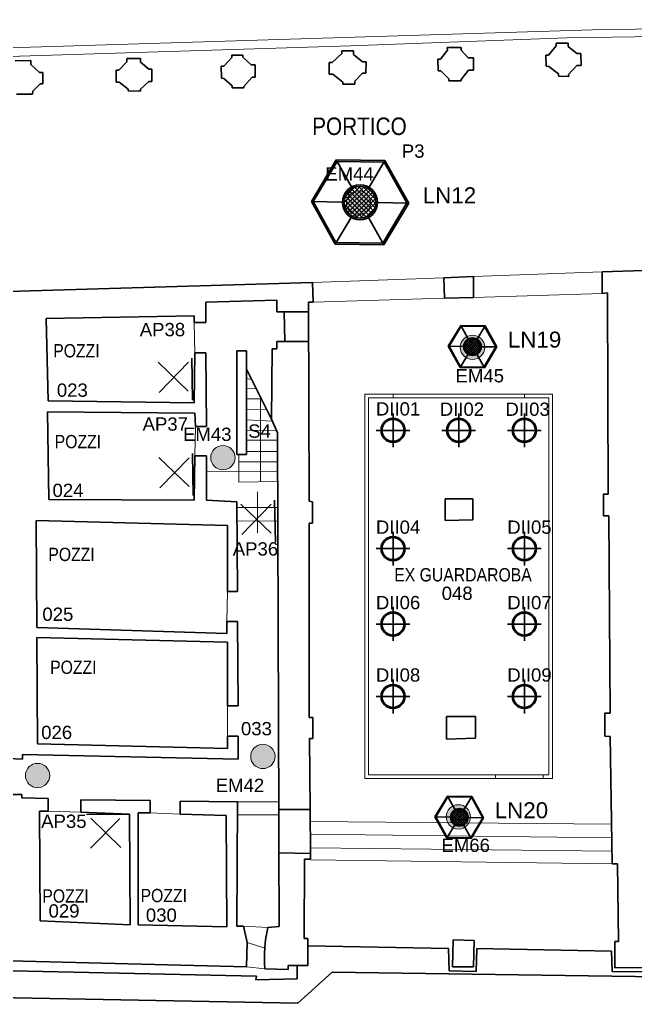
# Model space of a CAD drawing. Header units: millimetres. Extents: x 13761 to 25601, y -4513 to 9827.
# Drawn here: x 18645 to 20036, y 1987 to 4210 of the extents above; entities that cross this region are included whole.
import ezdxf
from ezdxf.enums import TextEntityAlignment as Align

# ---------------------------------------------------------------- set-up
doc = ezdxf.new("R2010")
doc.units = ezdxf.units.MM
doc.layers.add('CODICE EMERGENZE', color=190, linetype='Continuous')
doc.layers.add('CODICE LAMDADINE', color=150, linetype='Continuous')
for name, color, linetype, lineweight in [('lampade di emergenza S.E.', 3, 'Continuous', 18), ('LAMPADINE', 30, 'Continuous', 30), ('muri', 7, 'Continuous', 9), ('N. VANI', 66, 'Continuous', 9)]:
    doc.layers.add(name, color=color, linetype=linetype, lineweight=lineweight)
doc.styles.add('ducale_200', font='ARIAL.TTF', dxfattribs={"height": 1})
doc.styles.get("Standard").update_dxf_attribs({"font": 'ARIAL.TTF'})

msp = doc.modelspace()

# ---------------------------------------------------------------- hatches: boundary and pattern name
at = {"layer": 'lampade di emergenza S.E.'}
for color, points in [(6, [(19383.4, 3795.6, 1), (19438.4, 3795.6, 1)]), (6, [(19640.9, 3469.5, 1), (19695.9, 3469.5, 1)]), (5, [(19077, 3220.1, 1), (19132, 3220.1, 1)]), (5, [(19167.3, 2545, 1), (19222.3, 2545, 1)]), (5, [(18658.3, 2501.9, 1), (18713.3, 2501.9, 1)]), (6, [(19609, 2408.5, 1), (19664, 2408.5, 1)])]:
    msp.add_hatch(color=color, dxfattribs=at).paths.add_polyline_path(points)
at = {"layer": 'LAMPADINE'}
h = msp.add_hatch(color=14, dxfattribs=at)
h.paths.add_polyline_path([(19465.8, 3704.9), (19520.1, 3795.7), (19468.6, 3888.1), (19362.8, 3889.7), (19308.5, 3798.9), (19360, 3706.5)], flags=16)
h.paths.add_polyline_path([(19467.8, 3701.2), (19524.2, 3795.6), (19470.7, 3891.7), (19360.7, 3893.4), (19304.3, 3799), (19357.8, 3702.9)])
at = {"layer": 'LAMPADINE', "linetype": 'Continuous'}
h = msp.add_hatch(color=256, dxfattribs=at)
h.paths.add_polyline_path([(19453.8, 3797.3, 1), (19374.7, 3797.3, 1)])
h.paths.add_polyline_path([(19450.1, 3797.3, -1), (19378.4, 3797.3, -1)], flags=16)
at = {"layer": 'LAMPADINE'}
h = msp.add_hatch(color=14, dxfattribs=at)
h.paths.add_polyline_path([(19694.2, 3424.9), (19721.3, 3470.3), (19695.6, 3516.5), (19642.7, 3517.3), (19615.5, 3471.9), (19641.3, 3425.7)], flags=16)
h.paths.add_polyline_path([(19695.2, 3423.1), (19723.4, 3470.3), (19696.7, 3518.3), (19641.7, 3519.2), (19613.4, 3472), (19640.2, 3423.9)])
at = {"layer": 'LAMPADINE', "linetype": 'Continuous'}
h = msp.add_hatch(color=256, dxfattribs=at)
h.paths.add_polyline_path([(19688.2, 3471.1, 1), (19648.6, 3471.1, 1)])
h.paths.add_polyline_path([(19686.4, 3471.1, -1), (19650.5, 3471.1, -1)], flags=16)
at = {"layer": 'LAMPADINE'}
h = msp.add_hatch(color=256, dxfattribs=at)
edge = h.paths.add_edge_path(flags=16)
edge.add_arc((19488.9, 3281.9), 24.8, 0, 360)
edge = h.paths.add_edge_path()
edge.add_arc((19488.9, 3281.9), 27.2, 0, 360)
h = msp.add_hatch(color=256, dxfattribs=at)
edge = h.paths.add_edge_path(flags=16)
edge.add_arc((19637.2, 3281.9), 24.8, 0, 360)
edge = h.paths.add_edge_path()
edge.add_arc((19637.2, 3281.9), 27.2, 0, 360)
h = msp.add_hatch(color=256, dxfattribs=at)
edge = h.paths.add_edge_path(flags=16)
edge.add_arc((19785.6, 3281.9), 24.8, 0, 360)
edge = h.paths.add_edge_path()
edge.add_arc((19785.6, 3281.9), 27.2, 0, 360)
h = msp.add_hatch(color=256, dxfattribs=at)
edge = h.paths.add_edge_path(flags=16)
edge.add_arc((19488.9, 3014.7), 24.8, 0, 360)
edge = h.paths.add_edge_path()
edge.add_arc((19488.9, 3014.7), 27.2, 0, 360)
h = msp.add_hatch(color=256, dxfattribs=at)
edge = h.paths.add_edge_path(flags=16)
edge.add_arc((19785.6, 3014.7), 24.8, 0, 360)
edge = h.paths.add_edge_path()
edge.add_arc((19785.6, 3014.7), 27.2, 0, 360)
h = msp.add_hatch(color=256, dxfattribs=at)
edge = h.paths.add_edge_path(flags=16)
edge.add_arc((19488.9, 2844.2), 24.8, 0, 360)
edge = h.paths.add_edge_path()
edge.add_arc((19488.9, 2844.2), 27.2, 0, 360)
h = msp.add_hatch(color=256, dxfattribs=at)
edge = h.paths.add_edge_path(flags=16)
edge.add_arc((19785.6, 2844.2), 24.8, 0, 360)
edge = h.paths.add_edge_path()
edge.add_arc((19785.6, 2844.2), 27.2, 0, 360)
h = msp.add_hatch(color=256, dxfattribs=at)
edge = h.paths.add_edge_path(flags=16)
edge.add_arc((19488.9, 2680.5), 24.8, 0, 360)
edge = h.paths.add_edge_path()
edge.add_arc((19488.9, 2680.5), 27.2, 0, 360)
h = msp.add_hatch(color=256, dxfattribs=at)
edge = h.paths.add_edge_path(flags=16)
edge.add_arc((19785.6, 2680.5), 24.8, 0, 360)
edge = h.paths.add_edge_path()
edge.add_arc((19785.6, 2680.5), 27.2, 0, 360)
h = msp.add_hatch(color=14, dxfattribs=at)
h.paths.add_polyline_path([(19664.4, 2361.2), (19691.5, 2406.6), (19665.8, 2452.9), (19612.9, 2453.7), (19585.7, 2408.3), (19611.5, 2362)], flags=16)
h.paths.add_polyline_path([(19665.4, 2359.4), (19693.6, 2406.6), (19666.8, 2454.7), (19611.8, 2455.5), (19583.6, 2408.3), (19610.4, 2360.3)])
at = {"layer": 'LAMPADINE', "linetype": 'Continuous'}
h = msp.add_hatch(color=256, dxfattribs=at)
h.paths.add_polyline_path([(19658.4, 2407.5, 1), (19618.8, 2407.5, 1)])
h.paths.add_polyline_path([(19656.5, 2407.5, -1), (19620.7, 2407.5, -1)], flags=16)

# ---------------------------------------------------------------- linework, layer by layer
at = {"layer": 'lampade di emergenza S.E.', "color": 6}
for centre in [(19410.9, 3795.6), (19668.4, 3469.5), (19636.5, 2408.5)]:
    msp.add_circle(centre, 27.5, dxfattribs=at)
at = {"layer": 'lampade di emergenza S.E.', "color": 5}
for centre in [(19104.5, 3220.1), (19194.8, 2545), (18685.8, 2501.9)]:
    msp.add_circle(centre, 27.5, dxfattribs=at)
at = {"layer": 'LAMPADINE', "color": 14}
for p, q in [((19360.7, 3893.4), (19304.3, 3799)), ((19360.7, 3893.4), (19395, 3831.9)), ((19470.7, 3891.7), (19360.7, 3893.4)), ((19470.7, 3891.7), (19434.6, 3831.3)), ((19524.2, 3795.6), (19470.7, 3891.7)), ((19362.8, 3889.7), (19308.5, 3798.9)), ((19468.6, 3888.1), (19362.8, 3889.7)), ((19520.1, 3795.7), (19468.6, 3888.1)), ((19304.3, 3799), (19374.7, 3797.9)), ((19304.3, 3799), (19357.8, 3702.9)), ((19308.5, 3798.9), (19360, 3706.5)), ((19453.8, 3796.7), (19524.2, 3795.6)), ((19465.8, 3704.9), (19520.1, 3795.7)), ((19467.8, 3701.2), (19524.2, 3795.6)), ((19394, 3763.3), (19357.8, 3702.9)), ((19433.5, 3762.7), (19467.8, 3701.2)), ((19357.8, 3702.9), (19467.8, 3701.2)), ((19360, 3706.5), (19465.8, 3704.9)), ((19641.7, 3519.2), (19613.4, 3472)), ((19642.7, 3517.3), (19615.5, 3471.9)), ((19641.7, 3519.2), (19658.8, 3488.4)), ((19696.7, 3518.3), (19641.7, 3519.2)), ((19695.6, 3516.5), (19642.7, 3517.3)), ((19696.7, 3518.3), (19678.6, 3488.1)), ((19721.3, 3470.3), (19695.6, 3516.5)), ((19723.4, 3470.3), (19696.7, 3518.3)), ((19613.4, 3472), (19648.6, 3471.4)), ((19613.4, 3472), (19640.2, 3423.9)), ((19615.5, 3471.9), (19641.3, 3425.7)), ((19688.2, 3470.8), (19723.4, 3470.3)), ((19694.2, 3424.9), (19721.3, 3470.3)), ((19695.2, 3423.1), (19723.4, 3470.3)), ((19658.3, 3454.1), (19640.2, 3423.9)), ((19678.1, 3453.8), (19695.2, 3423.1)), ((19640.2, 3423.9), (19695.2, 3423.1)), ((19641.3, 3425.7), (19694.2, 3424.9)), ((19611.8, 2455.5), (19583.6, 2408.3)), ((19612.9, 2453.7), (19585.7, 2408.3)), ((19611.8, 2455.5), (19629, 2424.7)), ((19666.8, 2454.7), (19611.8, 2455.5)), ((19665.8, 2452.9), (19612.9, 2453.7)), ((19666.8, 2454.7), (19648.8, 2424.4)), ((19691.5, 2406.6), (19665.8, 2452.9)), ((19693.6, 2406.6), (19666.8, 2454.7)), ((19583.6, 2408.3), (19618.8, 2407.8)), ((19583.6, 2408.3), (19610.4, 2360.3)), ((19585.7, 2408.3), (19611.5, 2362)), ((19658.4, 2407.2), (19693.6, 2406.6)), ((19664.4, 2361.2), (19691.5, 2406.6)), ((19665.4, 2359.4), (19693.6, 2406.6)), ((19628.4, 2390.5), (19610.4, 2360.3)), ((19648.2, 2390.2), (19665.4, 2359.4)), ((19610.4, 2360.3), (19665.4, 2359.4)), ((19611.5, 2362), (19664.4, 2361.2))]:
    msp.add_line(p, q, dxfattribs=at)
at = {"layer": 'LAMPADINE', "linetype": 'Continuous'}
for p, q in [((19378.4, 3797.1), (19414.5, 3833.2)), ((19379.6, 3788), (19423.5, 3831.9)), ((19380.6, 3809.5), (19402.1, 3831)), ((19382.5, 3780.7), (19430.9, 3829.1)), ((19386.6, 3774.5), (19437.1, 3825)), ((19444.7, 3778.3), (19395.3, 3827.7)), ((19448.1, 3785.3), (19402.2, 3831.1)), ((19449.9, 3793.6), (19410.6, 3833)), ((19449.4, 3804.4), (19421.4, 3832.4)), ((19420.1, 3761.9), (19378.9, 3803.1)), ((19428.1, 3764.2), (19381.2, 3811.1)), ((19434.7, 3767.8), (19384.8, 3817.7)), ((19440.2, 3772.6), (19389.5, 3823.3)), ((19391.8, 3769.4), (19442.2, 3819.8)), ((19398, 3765.3), (19446.2, 3813.6)), ((19405.5, 3762.5), (19449, 3806.1)), ((19410, 3761.7), (19378.7, 3793)), ((19414.6, 3761.4), (19450.1, 3796.9)), ((19427.4, 3763.9), (19447.7, 3784.2)), ((19393.1, 3768.4), (19385.4, 3776.1)), ((19650.5, 3471), (19668.5, 3489)), ((19666.3, 3453.3), (19650.6, 3469)), ((19671.3, 3453.4), (19650.7, 3474)), ((19651.1, 3466.5), (19673.1, 3488.4)), ((19651.6, 3477.2), (19662.3, 3488)), ((19675.3, 3454.6), (19651.9, 3478)), ((19652.5, 3462.8), (19676.8, 3487)), ((19678.6, 3456.4), (19653.7, 3481.3)), ((19654.6, 3459.7), (19679.8, 3485)), ((19681.4, 3458.7), (19656.1, 3484.1)), ((19657.2, 3457.2), (19682.4, 3482.4)), ((19683.7, 3461.6), (19659, 3486.3)), ((19660.3, 3455.1), (19684.4, 3479.3)), ((19685.3, 3465.1), (19662.4, 3488)), ((19664, 3453.7), (19685.8, 3475.5)), ((19686.3, 3469.3), (19666.6, 3489)), ((19668.6, 3453.2), (19686.4, 3470.9)), ((19686, 3474.7), (19672, 3488.7)), ((19657.8, 3456.7), (19654, 3460.5)), ((19675, 3454.4), (19685.1, 3464.6)), ((19620.7, 2407.4), (19638.7, 2425.4)), ((19621.3, 2402.8), (19643.2, 2424.8)), ((19621.7, 2413.6), (19632.5, 2424.3)), ((19622.7, 2399.1), (19646.9, 2423.3)), ((19655.5, 2401.4), (19632.6, 2424.3)), ((19656.4, 2405.6), (19636.8, 2425.3)), ((19656.2, 2411), (19642.2, 2425)), ((19636.5, 2389.7), (19620.8, 2405.3)), ((19641.5, 2389.8), (19620.9, 2410.4)), ((19645.5, 2390.9), (19622, 2414.3)), ((19648.8, 2392.7), (19623.9, 2417.7)), ((19624.8, 2396), (19650, 2421.3)), ((19651.6, 2395.1), (19626.2, 2420.4)), ((19627.3, 2393.5), (19652.6, 2418.7)), ((19653.8, 2398), (19629.1, 2422.7)), ((19630.5, 2391.5), (19654.6, 2415.6)), ((19634.2, 2390.1), (19656, 2411.9)), ((19638.8, 2389.5), (19656.5, 2407.3)), ((19645.2, 2390.8), (19655.3, 2400.9)), ((19628, 2393), (19624.1, 2396.8))]:
    msp.add_line(p, q, dxfattribs=at)
at = {"layer": 'LAMPADINE'}
for p, q in [((19026.4, 3370.4), (18958.1, 3436.2)), ((18960.8, 3367.3), (19026.6, 3435.7)), ((19036.1, 3350.4), (19034.3, 3445.3)), ((19488.9, 3320), (19488.9, 3243.8)), ((19637.2, 3320), (19637.2, 3243.8)), ((19785.6, 3320), (19785.6, 3243.8)), ((19527, 3281.9), (19450.8, 3281.9)), ((19675.3, 3281.9), (19599.1, 3281.9)), ((19823.7, 3281.9), (19747.5, 3281.9)), ((19037.7, 3134.9), (19035.9, 3229.7)), ((19028, 3154.9), (18959.7, 3220.6)), ((18962.4, 3151.8), (19028.2, 3220.1)), ((19213.3, 3049.6), (19144.9, 3115.4)), ((19147.6, 3046.5), (19213.4, 3114.8)), ((19223, 3029.6), (19221.1, 3124.5)), ((19488.9, 3052.8), (19488.9, 2976.6)), ((19785.6, 3052.8), (19785.6, 2976.6)), ((19527, 3014.7), (19450.8, 3014.7)), ((19823.7, 3014.7), (19747.5, 3014.7)), ((19488.9, 2882.2), (19488.9, 2806.1)), ((19785.6, 2882.2), (19785.6, 2806.1)), ((19527, 2844.2), (19450.8, 2844.2)), ((19823.7, 2844.2), (19747.5, 2844.2)), ((19488.9, 2718.6), (19488.9, 2642.4)), ((19785.6, 2718.6), (19785.6, 2642.4)), ((19527, 2680.5), (19450.8, 2680.5)), ((19823.7, 2680.5), (19747.5, 2680.5)), ((18891.6, 2414.6), (18796.7, 2413.6)), ((18871.5, 2405.1), (18805.2, 2337.4)), ((18874.1, 2339.5), (18806.3, 2405.8))]:
    msp.add_line(p, q, dxfattribs=at)
at = {"layer": 'LAMPADINE', "linetype": 'Continuous'}
for centre, radius in [((19414.3, 3797.3), 39.6), ((19414.3, 3797.3), 35.9), ((19668.4, 3471.1), 19.8), ((19668.4, 3471.1), 17.9), ((19638.6, 2407.5), 19.8), ((19638.6, 2407.5), 17.9)]:
    msp.add_circle(centre, radius, dxfattribs=at)
at = {"layer": 'LAMPADINE'}
for centre, radius in [((19488.9, 3281.9), 27.2), ((19488.9, 3281.9), 24.8), ((19637.2, 3281.9), 27.2), ((19637.2, 3281.9), 24.8), ((19785.6, 3281.9), 27.2), ((19785.6, 3281.9), 24.8), ((19488.9, 3014.7), 27.2), ((19488.9, 3014.7), 24.8), ((19785.6, 3014.7), 27.2), ((19785.6, 3014.7), 24.8), ((19488.9, 2844.2), 27.2), ((19488.9, 2844.2), 24.8), ((19785.6, 2844.2), 27.2), ((19785.6, 2844.2), 24.8), ((19488.9, 2680.5), 27.2), ((19488.9, 2680.5), 24.8), ((19785.6, 2680.5), 27.2), ((19785.6, 2680.5), 24.8)]:
    msp.add_circle(centre, radius, dxfattribs=at)
at = {"layer": 'muri'}
for p, q in [((19939.7, 4187.1), (21343.2, 4210)), ((16720.6, 4087.8), (19939.7, 4187.1)), ((21068.8, 4187.2), (19881.7, 4168.8)), ((19881.7, 4168.8), (19392.8, 4150.5)), ((19392.8, 4150.5), (16702.3, 4066.5)), ((19307.2, 3615.7), (19603.6, 3626.4)), ((19670.8, 3629.5), (19961.1, 3640.2)), ((19605.1, 3580.6), (19308.7, 3571.4)), ((19670.8, 3582.1), (19961.1, 3591.3)), ((19039.8, 3525.6), (19041.4, 3456.8)), ((19169, 3397.1), (19157.5, 3398.8)), ((19179.7, 3375.8), (19157.5, 3377.4)), ((19488.9, 3363.7), (19425.5, 3363.7)), ((19425.5, 3363.7), (19425.5, 2495.2)), ((19488.9, 3363.7), (19785.6, 3363.7)), ((19488.9, 3363.7), (19488.9, 3355.7)), ((19785.6, 3363.7), (19785.6, 3355.7)), ((19848.9, 3363.7), (19785.6, 3363.7)), ((19848.9, 2495.2), (19848.9, 3363.7)), ((19191.1, 3352.9), (19157.5, 3352.9)), ((19488.9, 3355.7), (19433.5, 3355.7)), ((19433.5, 3355.7), (19433.5, 2503.2)), ((19488.9, 3355.7), (19785.6, 3355.7)), ((19840.9, 3355.7), (19785.6, 3355.7)), ((19840.9, 2503.2), (19840.9, 3355.7)), ((19202.6, 3330), (19157.5, 3328.5)), ((19042.9, 3290.3), (19041.4, 3224.6)), ((19216.1, 3302.5), (19157.5, 3305.6)), ((19225.7, 3281.2), (19157.5, 3282.7)), ((19227.8, 3259.7), (19157.5, 3259.7)), ((19140.7, 3227.7), (19140.7, 3165)), ((19227.9, 3233.8), (19157.5, 3233.8)), ((19228, 3210.9), (19140.7, 3210.9)), ((19228.1, 3189.5), (19067.3, 3187.9)), ((19140.7, 3165), (19228.1, 3166.6)), ((19136.2, 3107.5), (19228.3, 3107.8)), ((19136.4, 3076.9), (19228.4, 3077.2)), ((19114.7, 2917.5), (19113.2, 2850.3)), ((19114.7, 2659.3), (19114.7, 2590.6)), ((19425.5, 2495.2), (19720.5, 2495.2)), ((19433.5, 2503.2), (19720.5, 2503.2)), ((19720.5, 2503.2), (19827.8, 2503.2)), ((19720.5, 2503.2), (19720.5, 2495.2)), ((19720.5, 2495.2), (19827.8, 2495.2)), ((19827.8, 2503.2), (19827.8, 2495.2)), ((19827.8, 2503.2), (19840.9, 2503.2)), ((19827.8, 2495.2), (19848.9, 2495.2)), ((19137.6, 2442.4), (19230.6, 2442.7)), ((18709.8, 2421), (18783.2, 2419.4)), ((19007.7, 2414.9), (18940.5, 2417.9)), ((19137.5, 2413.1), (19230.7, 2413.4)), ((19982.5, 2391.9), (19301.9, 2398.1)), ((19983.1, 2361.4), (19302.1, 2369)), ((19983.6, 2330.8), (19302.4, 2338.5)), ((19984, 2302.6), (19302.6, 2311)), ((19151.4, 2161.2), (19206.4, 2158.2)), ((19199, 2111.9), (19159, 2124.6)), ((19157.5, 2069.6), (19199.5, 2065))]:
    msp.add_line(p, q, dxfattribs=at)
at = {"layer": 'muri', "linetype": 'ByBlock', "lineweight": 30}
for p, q in [((19884.7, 4157.1), (19857.2, 4157.1)), ((19857.2, 4157.1), (19857.2, 4151)), ((19884.7, 4149.5), (19884.7, 4157.1)), ((19399.4, 4139.3), (19372.9, 4139.3)), ((19372.9, 4139.3), (19372.9, 4133.7)), ((19399.4, 4131.6), (19399.4, 4139.3)), ((19611.8, 4140.8), (19596, 4120.9)), ((19642.8, 4147.4), (19611.2, 4147.4)), ((19611.2, 4147.4), (19611.8, 4140.8)), ((19642.8, 4140.8), (19642.8, 4147.4)), ((19658.6, 4123.5), (19642.8, 4140.8)), ((19857.2, 4151), (19840.4, 4130.1)), ((19904.1, 4133.7), (19884.7, 4149.5)), ((18670.6, 4117.4), (18635.5, 4116.9)), ((18670.6, 4108.7), (18670.6, 4117.4)), ((18887.6, 4114.8), (18869.7, 4096)), ((18918.1, 4122.5), (18887.6, 4122.5)), ((18887.6, 4122.5), (18887.6, 4114.8)), ((18918.1, 4114.3), (18918.1, 4122.5)), ((18937, 4098.5), (18918.1, 4114.3)), ((19124.4, 4124.5), (19106.5, 4105.1)), ((19149.3, 4130.1), (19124.4, 4130.1)), ((19124.4, 4130.1), (19124.4, 4124.5)), ((19149.3, 4125), (19149.3, 4130.1)), ((19168.2, 4108.2), (19149.3, 4125)), ((19351.5, 4113.3), (19344.4, 4113.3)), ((19344.4, 4113.3), (19344.4, 4086.8)), ((19372.9, 4133.7), (19351.5, 4113.3)), ((19419.8, 4114.8), (19399.4, 4131.6)), ((19427.9, 4114.8), (19419.8, 4114.8)), ((19427.4, 4088.8), (19427.9, 4114.8)), ((19596, 4120.9), (19590.4, 4120.9)), ((19590.4, 4120.9), (19590.9, 4094.4)), ((19670.3, 4123.5), (19658.6, 4123.5)), ((19670.8, 4096), (19670.3, 4123.5)), ((19840.4, 4130.1), (19834.3, 4130.1)), ((19834.3, 4130.1), (19834.8, 4104.6)), ((19913.2, 4133.7), (19904.1, 4133.7)), ((19913.8, 4106.7), (19913.2, 4133.7)), ((18690.5, 4090.9), (18670.6, 4108.7)), ((18697.6, 4090.9), (18690.5, 4090.9)), ((18698.1, 4064.9), (18697.6, 4090.9)), ((18869.7, 4096), (18863.1, 4096)), ((18863.1, 4096), (18863.1, 4068.5)), ((18943.6, 4098.5), (18937, 4098.5)), ((18943.6, 4070.5), (18943.6, 4098.5)), ((19106.5, 4105.1), (19100.9, 4105.1)), ((19100.9, 4105.1), (19101.5, 4077.6)), ((19177.3, 4108.2), (19168.2, 4108.2)), ((19177.3, 4079.7), (19177.3, 4108.2)), ((19590.9, 4094.4), (19596.5, 4094.4)), ((19596.5, 4094.4), (19615.3, 4076.1)), ((19642.8, 4075.1), (19659.1, 4096)), ((19659.1, 4096), (19670.8, 4096)), ((19834.8, 4104.6), (19840.9, 4104.1)), ((19840.9, 4104.1), (19862.3, 4087.8)), ((19885.2, 4086.3), (19904.1, 4106.7)), ((19904.1, 4106.7), (19913.8, 4106.7)), ((18863.1, 4068.5), (18870.2, 4068.5)), ((18870.2, 4068.5), (18890.6, 4052.7)), ((18918.6, 4053.2), (18937, 4070.5)), ((18937, 4070.5), (18943.6, 4070.5)), ((19101.5, 4077.6), (19106.5, 4077.1)), ((19106.5, 4077.1), (19125.4, 4060.8)), ((19151.9, 4059.3), (19170.7, 4079.7)), ((19170.7, 4079.7), (19177.3, 4079.7)), ((19344.4, 4086.8), (19352.5, 4086.8)), ((19352.5, 4086.8), (19375.4, 4069)), ((19375.4, 4069), (19375.4, 4063.9)), ((19402.4, 4071), (19419.8, 4088.8)), ((19402.4, 4063.9), (19402.4, 4071)), ((19419.8, 4088.8), (19427.4, 4088.8)), ((19615.3, 4076.1), (19615.3, 4071.5)), ((19615.3, 4071.5), (19642.8, 4071.5)), ((19642.8, 4071.5), (19642.8, 4075.1)), ((19862.3, 4087.8), (19862.8, 4082.2)), ((19862.8, 4082.2), (19885.7, 4081.7)), ((19885.7, 4081.7), (19885.2, 4086.3)), ((18674.7, 4041.5), (18675.2, 4048.1)), ((18675.2, 4048.1), (18691.5, 4064.9)), ((18691.5, 4064.9), (18698.1, 4064.9)), ((18890.6, 4052.7), (18890.6, 4049.1)), ((18890.6, 4049.1), (18918.6, 4048.6)), ((18918.6, 4048.6), (18918.6, 4053.2)), ((19125.4, 4060.8), (19125.4, 4055.7)), ((19125.4, 4055.7), (19151.9, 4055.7)), ((19151.9, 4055.7), (19151.9, 4059.3)), ((19375.4, 4063.9), (19402.4, 4063.9)), ((18638, 4041.5), (18674.7, 4041.5)), ((19670.8, 3629.5), (19603.6, 3626.4)), ((19603.6, 3626.4), (19605.1, 3580.6)), ((19670.8, 3582.1), (19670.8, 3629.5)), ((19961.1, 3640.2), (20055.8, 3643.2)), ((19961.1, 3591.3), (19961.1, 3640.2)), ((18566.2, 3594.3), (19307.2, 3615.7)), ((19307.2, 3615.7), (19308.7, 3571.4)), ((19605.1, 3580.6), (19670.8, 3582.1)), ((19973.3, 3592.8), (19961.1, 3591.3)), ((19974.9, 3137.5), (19973.3, 3592.8)), ((19226.2, 3576), (19065.8, 3571.4)), ((19065.8, 3571.4), (19065.8, 3525.6)), ((19226.2, 3550), (19226.2, 3576)), ((19298, 3571.4), (19299.6, 3122.2)), ((19308.7, 3571.4), (19298, 3571.4)), ((19039.8, 3540.9), (18705.2, 3534.8)), ((18705.2, 3534.8), (18709.8, 3348.4)), ((19039.8, 3525.6), (19039.8, 3540.9)), ((19298.1, 3550), (19226.2, 3550)), ((19244.6, 3482.8), (19243, 3550)), ((19065.8, 3525.6), (19039.8, 3525.6)), ((19226.2, 3482.8), (19298.3, 3482.8)), ((19226.2, 3466), (19226.2, 3482.8)), ((19039.8, 3343.8), (19041.4, 3456.8)), ((19041.4, 3456.8), (19065.8, 3456.8)), ((19065.8, 3456.8), (19067.3, 3290.3)), ((19136.1, 3227.7), (19136.1, 3461.4)), ((19136.1, 3461.4), (19157.5, 3461.4)), ((19157.5, 3461.4), (19157.5, 3227.7)), ((19214, 3307.1), (19215.5, 3466)), ((19215.5, 3466), (19226.2, 3466)), ((19214, 3307.1), (19157.5, 3420.2)), ((18709.8, 3348.4), (19039.8, 3343.8)), ((18708.3, 3323.9), (18711.4, 3125.3)), ((19041.4, 3320.9), (18708.3, 3323.9)), ((19042.9, 3290.3), (19041.4, 3320.9)), ((19067.3, 3290.3), (19042.9, 3290.3)), ((19227.8, 3276.6), (19214, 3307.1)), ((19230.7, 2411), (19227.8, 3276.6)), ((19039.8, 3123.8), (19041.4, 3224.6)), ((19041.4, 3224.6), (19067.3, 3224.6)), ((19067.3, 3224.6), (19067.3, 3123.8)), ((19157.5, 3227.7), (19136.1, 3227.7)), ((19964.2, 3088.6), (19964.2, 3137.5)), ((19964.2, 3137.5), (19974.9, 3137.5)), ((18711.4, 3125.3), (19039.8, 3123.8)), ((19067.3, 3123.8), (19136.1, 3120.7)), ((19136.1, 3120.7), (19137.6, 2917.5)), ((19299.6, 3122.2), (19307.2, 3120.7)), ((19307.2, 3120.7), (19307.2, 3071.8)), ((19669.3, 3126.8), (19606.7, 3126.8)), ((19606.7, 3126.8), (19606.7, 3077.9)), ((19669.3, 3079.5), (19669.3, 3126.8)), ((18682.3, 3077.9), (18683.8, 2836.5)), ((19114.7, 3067.2), (18682.3, 3077.9)), ((19299.6, 3071.8), (19299.6, 2633.3)), ((19307.2, 3071.8), (19299.6, 3071.8)), ((19606.7, 3077.9), (19669.3, 3079.5)), ((19976.7, 3088.6), (19964.2, 3088.6)), ((19979.4, 2642.5), (19976.7, 3088.6)), ((19114.7, 2917.5), (19114.7, 3067.2)), ((19137.6, 2917.5), (19114.7, 2917.5)), ((19113.2, 2850.3), (19137.6, 2850.3)), ((19113.2, 2822.8), (19113.2, 2850.3)), ((19137.6, 2850.3), (19139.1, 2659.3)), ((18683.8, 2836.5), (19113.2, 2822.8)), ((18683.8, 2813.6), (18685.4, 2573.8)), ((19114.7, 2802.9), (18683.8, 2813.6)), ((19114.7, 2659.3), (19114.7, 2802.9)), ((19139.1, 2659.3), (19114.7, 2659.3)), ((19299.6, 2633.3), (19308, 2633.3)), ((19308, 2633.3), (19308, 2585.2)), ((19675.4, 2634.9), (19609.7, 2634.9)), ((19609.7, 2634.9), (19609.7, 2584.4)), ((19675.4, 2586), (19675.4, 2634.9)), ((19967.2, 2590.6), (19967.2, 2642.5)), ((19967.2, 2642.5), (19979.4, 2642.5)), ((19114.7, 2590.6), (19139.1, 2590.6)), ((19114.7, 2563.1), (19114.7, 2590.6)), ((19139.1, 2590.6), (19139.1, 2538.6)), ((19300.3, 2585.2), (19301.7, 2424.8)), ((19308, 2585.2), (19300.3, 2585.2)), ((19609.7, 2584.4), (19675.4, 2586)), ((19979.6, 2590.2), (19967.2, 2590.6)), ((19984, 2302.6), (19979.6, 2590.2)), ((18685.4, 2573.8), (19114.7, 2563.1)), ((18651.8, 2538.6), (18619.7, 2540.1)), ((18651.8, 2549.3), (18651.8, 2538.6)), ((19139.1, 2538.6), (18651.8, 2549.3)), ((18621.2, 2459.2), (18650.2, 2459.2)), ((18650.2, 2459.2), (18650.2, 2451.5)), ((18650.2, 2451.5), (18709.8, 2450)), ((18709.8, 2450), (18709.8, 2421)), ((18783.2, 2419.4), (18783.2, 2446.9)), ((18783.2, 2446.9), (18940.5, 2445.4)), ((18940.5, 2445.4), (18940.5, 2417.9)), ((19007.7, 2414.9), (19007.7, 2443.9)), ((19007.7, 2443.9), (19137.6, 2442.4)), ((19137.6, 2442.4), (19136.1, 2161.2)), ((19301.7, 2424.8), (19230.7, 2424.8)), ((19301.7, 2424.8), (19302.5, 2325.5)), ((18709.8, 2421), (18690, 2421)), ((18690, 2421), (18691.5, 2173.5)), ((18893.2, 2414.9), (18783.2, 2419.4)), ((18894.7, 2164.3), (18893.2, 2414.9)), ((18940.5, 2417.9), (18913, 2417.9)), ((18913, 2417.9), (18913, 2164.3)), ((19111.6, 2411.8), (19007.7, 2414.9)), ((19113.2, 2159.7), (19111.6, 2411.8)), ((19230.7, 2411), (19230.9, 2344.6)), ((19231.6, 2160.5), (19230.9, 2344.6)), ((19231, 2327.2), (19302.5, 2325.5)), ((19288.9, 2312.5), (19288.1, 2133.7)), ((19302.6, 2312.5), (19288.9, 2312.5)), ((19302.5, 2325.5), (19302.6, 2312.5)), ((19996.3, 2302.6), (19984, 2302.6)), ((19998.5, 2126.9), (19996.3, 2302.6)), ((18691.5, 2173.5), (18894.7, 2164.3)), ((18913, 2164.3), (19113.2, 2159.7)), ((19136.1, 2161.2), (19151.4, 2161.2)), ((19151.4, 2161.2), (19159, 2124.6)), ((19206.4, 2158.2), (19231.6, 2160.5)), ((19159, 2124.6), (19157.5, 2069.6)), ((19288.1, 2133.7), (19296.5, 2133.7)), ((19296.5, 2133.7), (19296.5, 2072.6)), ((19614.3, 2110.8), (19296.5, 2116.9)), ((19623.5, 2069.6), (19625, 2130.7)), ((19625, 2130.7), (19672.4, 2129.2)), ((19672.4, 2129.2), (19670.8, 2069.6)), ((19990.1, 2067.3), (19990.1, 2126.9)), ((19990.1, 2126.9), (19998.5, 2126.9)), ((19615.8, 2060.4), (19614.3, 2110.8)), ((19678.5, 2110.8), (19676.9, 2058.9)), ((19982.5, 2104.7), (19678.5, 2110.8)), ((19984, 2058.9), (19982.5, 2104.7)), ((19180.4, 2048.2), (18217.9, 2069)), ((19157.5, 2069.6), (18547.9, 2084.8)), ((19252.2, 2072.6), (19252.2, 2063.5)), ((19296.5, 2072.6), (19252.2, 2072.6)), ((19272.1, 2072.6), (19272.1, 2042.1)), ((19670.8, 2069.6), (19623.5, 2069.6)), ((20062, 2068), (19990.1, 2067.3)), ((19178.9, 2040.5), (19180.4, 2048.2)), ((19252.2, 2063.5), (19199.5, 2065)), ((19351.5, 2057.3), (19273.6, 1987.1)), ((20807.5, 2037.5), (19351.5, 2057.3)), ((19676.9, 2058.9), (19615.8, 2060.4)), ((20071.1, 2058.1), (19984, 2058.9)), ((19272.1, 2042.1), (19178.9, 2040.5)), ((19273.6, 1987.1), (18139.9, 2008.5))]:
    msp.add_line(p, q, dxfattribs=at)
at = {"layer": 'muri', "linetype": 'ByBlock', "lineweight": 0}
for p, q in [((19189.6, 3353.6), (19189.6, 3312.3)), ((19189.6, 3312.3), (19189.6, 3165.9)), ((19182.8, 3142.9), (19182.8, 3101.6)), ((19182.8, 3101.6), (19182.8, 3050.5))]:
    msp.add_line(p, q, dxfattribs=at)
at = {"layer": 'muri', "linetype": 'ByBlock', "lineweight": 30}
msp.add_arc((19479.3, 2091.2), 281, 166.2106, 185.3512, dxfattribs=at)

# ---------------------------------------------------------------- texts
at = {"layer": 'CODICE EMERGENZE', "style": 'ducale_200'}
for s, p in [('EM44', (19335.8, 3846.5)), ('EM45', (19630.1, 3390.3)), ('EM43', (19014.5, 3258)), ('EM42', (19088.3, 2464.7)), ('EM66', (19598.3, 2329.2))]:
    msp.add_text(s, height=30, dxfattribs=at).set_placement(p)
at = {"layer": 'CODICE LAMDADINE', "width": 1534, "attachment_point": 1, "line_spacing_factor": 0.75, "style": 'ducale_200'}
for s, insert, char_height in [('LN12 ', (19556, 3831.2), 36.14), ('AP38', (18916.7, 3524.6), 30), ('LN19', (19748.3, 3505.1), 36.14), ('DII01', (19450.2, 3345.4), 30), ('DII02 ', (19594.4, 3344.7), 30), ('DII03 ', (19742.8, 3344.7), 30), ('AP37', (18923.1, 3311.2), 30), ('DII04', (19450.2, 3078.2), 30), ('DII05', (19747, 3078.2), 30), ('AP36', (19126.8, 3029), 30), ('DII06', (19450.2, 2907.7), 30), ('DII07', (19747, 2907.7), 30), ('DII08', (19450.2, 2744.1), 30), ('DII09', (19747, 2744.1), 30), ('LN20', (19718.5, 2441.5), 36.14), ('AP35', (18694, 2413.5), 30)]:
    msp.add_mtext(s, dxfattribs=dict(at, insert=insert, char_height=char_height))
at = {"layer": 'muri', "linetype": 'ByBlock', "lineweight": 30, "width": 0.85}
for s, height, p in [('PORTICO', 39.48, (19413, 3949.4)), ('POZZI', 30, (18773.6, 3446.8)), ('POZZI', 30, (18776.9, 3241.5)), ('POZZI', 30, (18762.5, 2986.6)), ('EX GUARDAROBA', 30, (19646.9, 2940.5)), ('POZZI', 30, (18766.7, 2731.5)), ('POZZI', 30, (18970.9, 2215.7)), ('POZZI', 30, (18749, 2214.7))]:
    msp.add_text(s, height=height, dxfattribs=at).set_placement(p, align=Align.CENTER)
at = {"layer": 'N. VANI'}
for s, p in [('P3', (19508.7, 3898)), ('023', (18729.4, 3357.8)), ('S4', (19161.7, 3265.2)), ('024', (18719.6, 3131.3)), ('048', (19598.8, 2898.7)), ('025', (18696.7, 2851.4)), ('033', (19145.3, 2592.8)), ('026', (18694, 2584.3)), ('029', (18710.7, 2180.9)), ('030', (18930.5, 2171.4))]:
    msp.add_text(s, height=30, dxfattribs=at).set_placement(p)

doc.saveas('drawing.dxf')
